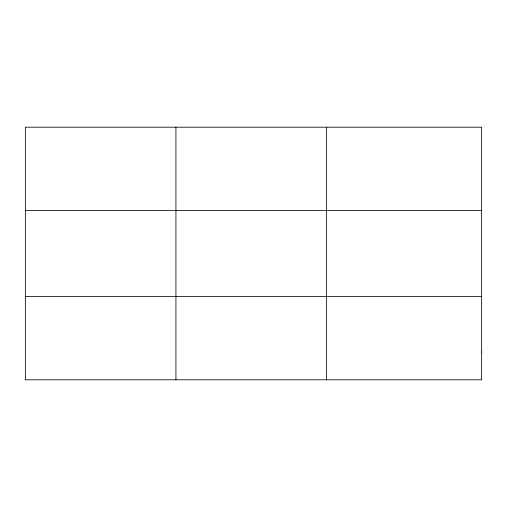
<?xml version="1.0" encoding="UTF-8"?>
<svg xmlns="http://www.w3.org/2000/svg" width="507" height="507" viewBox="0 0 507 507"><rect width="100%" height="100%" fill="white"/><g stroke="black" fill="none" stroke-linecap="round" stroke-linejoin="round"><path stroke-width="0.76" d="M175.929 379.8L175.929 127.2M326.508 379.8L326.508 127.2M25.35 210.557L481.65 210.557M25.35 296.443L481.65 296.443M481.65 352.01L481.65 379.8L25.35 379.8L25.35 127.2L481.65 127.2L481.65 352.01"/></g></svg>
